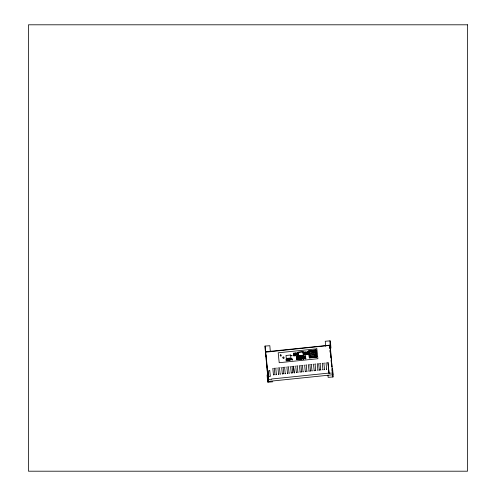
<?xml version="1.0" encoding="UTF-8"?>
<svg xmlns="http://www.w3.org/2000/svg" width="496" height="496" viewBox="0 0 496 496"><rect width="100%" height="100%" fill="white"/><g stroke="black" fill="none" stroke-linecap="round" stroke-linejoin="round"><path stroke-width="0.74" d="M297.247 357.926C295.43 357.957 298.158 356.196 296.788 357.008M297.278 357.951L296.589 357.709L296.875 356.915M299.683 357.436C298.666 355.148 298.443 359.464 299.677 356.959M299.82 359.147C300.309 358.428 299.113 360.208 298.84 358.664M301.512 358.242L301.667 358.558C302.126 359.86 299.696 358.255 301.053 359.253C302.368 359.048 300.836 357.3 301.692 358.943M302.591 357.126C303.118 354.783 303.781 359.092 303.267 356.302M303.527 357.008C303.831 356.556 302.597 358.236 302.56 356.599M304.761 358.534L304.749 358.056M297.569 357.653L297.501 357.114L297.247 357.932M297.55 358.676C298.108 358.943 297.178 359.668 297.743 359.352M299.218 357.517C299.187 357.821 300.384 357.256 298.79 357.56M301.512 356.829C300.396 356.457 302.324 358.106 300.96 356.506M303.558 356.835L303.571 356.655M303.608 358.193C304.997 359.191 301.202 357.362 303.527 358.943C304.184 357.994 303.223 359.364 302.895 358.899C302.095 357.938 303.713 359.476 303.633 358.875M305.697 356.432L305.703 356.847M305.728 357.994L305.443 358.8L304.78 358.422M296.552 357.362L296.645 357.684M296.769 358.875C296.596 360.983 298.375 357.12 297.315 359.687C296.118 358.552 297.067 358.831 297.581 358.682M298.834 358.732C298.009 359.197 300.607 357.622 299.429 359.47C297.811 358.391 300.055 359.805 298.939 359.166M299.379 358.633L299.317 359.129M299.379 357.139L299.138 357.368M299.522 359.048L299.485 358.682M299.696 357.145L299.491 356.76M300.812 357.548L300.495 356.847L300.688 357.48M300.681 358.577L301.134 358.155L301.692 358.527M301.196 357.529C301.264 355.229 300.495 357.932 301.549 356.903C301.76 357.839 300.588 355.688 300.508 357.015M303.149 358.31L303.137 358.713L303.261 358.298M303.267 356.711L303.149 356.587M304.792 358.031C305.127 357.529 304.482 359.271 304.891 357.895C307.452 359.42 304.612 356.903 305.772 358.248M305.17 358.503C305.362 357.232 305.145 359.061 305.462 358.162M316.87 356.705L316.529 357.126L309.411 357.746L308.692 350.771L316.064 350.009L316.863 356.68M297.513 357.672L297.482 357.101M301.475 356.779L301.531 357.201L301.401 356.729M298.815 359.005L298.883 358.658M305.4 356.147L305.672 356.475C304.817 358.044 306.193 356.457 305.17 356.066C304.519 358.775 304.761 354.876 305.71 356.574M305.046 358.701C306.528 358.558 304.488 359.222 304.749 358.18M296.571 357.504L296.707 357.021L296.558 357.424M298.79 356.884L298.964 357.616M301.686 358.465L301.45 359.197M303.502 356.531C302.151 355.781 302.951 358.627 302.74 356.413M305.517 356.283C303.732 355.465 305.827 358.701 304.922 356.14M301.605 359.017L301.649 358.472M304.693 356.618L304.842 357.015M303.695 358.744L303.577 358.081M298.834 358.875L299.392 358.366M302.591 357.064L302.802 356.345L303.422 356.432M302.709 358.31L302.913 358.912M305.015 356.109L304.711 356.568L304.761 356.258M299.429 359.116L299.553 358.769M301.035 359.259C301.512 357.182 299.392 359.346 301.512 358.354M300.973 358.664L301.32 358.49L301.153 358.937M305.4 356.717L305.325 356.804M305.567 357.008L305.617 356.928M297.699 359.29L297.693 358.881M301.481 357.263C300.985 358.174 299.175 356.159 301.432 357.325M300.675 358.54L301.109 359.24L301.109 358.205M299.77 359.271L299.863 358.856M299.677 357.021L299.59 357.511M303.595 358.887L303.254 357.963L302.765 358.707M298.958 356.674L299.057 357.74L299.355 357.628M299.894 358.875L299.534 359.414M301.27 357.436L300.805 357.504L300.737 356.537M302.783 356.438L303.112 356.302M303.304 359.005L302.932 358.124L303.254 357.963M304.935 356.19C305.276 355.458 305.493 357.511 305.66 356.791M296.707 359.191C296.701 358.267 297.371 360.592 296.701 359.123M300.576 356.655L300.657 357.411M302.808 358.124L302.814 358.763M298.964 357.635L298.883 356.829L299.379 356.729L299.472 357.659L299.386 356.779L298.921 356.698L299.503 356.736L299.169 356.723L299.683 357.325M299.007 359.333L299.094 358.391M302.827 358.18L302.783 358.329M302.957 358.087L303.273 358.038M305.728 358.162L305.003 357.783L305.3 358.602M296.862 357.325L297.228 357.573M297.402 359.203L297.371 358.899M297.408 359.265L297.377 358.961M300.929 356.76L300.836 357.132M300.985 358.608L301.326 358.552M302.895 356.692L303.025 357.002M303.397 358.651L303.403 358.323M304.755 356.444L305.412 356.209L305.493 357.07M297.104 357.734C296.341 355.285 297.718 359.271 297.383 357.07M296.819 359.383C297.972 360.561 296.248 357.12 297.278 359.433M299.795 358.651C299.001 360.995 298.945 357.027 299.857 358.887M299.627 359.371L299.503 358.348M303.347 357.232L303.273 356.364M300.712 356.568L300.551 356.835L301.041 356.537M302.932 358.118L302.889 358.949M296.627 357.126L297.271 356.996M296.67 357.145L296.85 357.852M304.941 357.932L304.922 358.738M305.437 358.713L304.879 358.596M305.561 358.738C305.319 357.734 304.928 357.529 305.685 358.031M303.44 359.03L303.434 358L303.062 358.075M296.986 357.232L296.974 357.635M301.103 359.16L301.264 359.216M305.114 357.064L305.238 356.928M303.447 357.157L303.279 356.413L302.659 356.457M299.069 358.534L299.696 358.459M300.911 358.341L301.301 358.168M297.197 356.94L297.563 357.542M297.377 358.639L297.532 359.569M305.046 357.163L304.693 356.55M296.85 356.953L297.209 356.872M297.439 358.62L297.073 358.695L297.557 358.782M301.066 359.185L300.979 359.141M299.361 358.422L299.001 358.558M329.511 345.421L265.72 352.179M310.291 351.261L309.281 351.379L309.374 352.265L310.384 352.141L310.291 351.28M313.838 350.895L312.821 351.013L312.914 351.9L313.925 351.776L313.838 350.914M315.605 350.709L314.594 350.833L314.687 351.714L315.698 351.596L315.611 350.728M295.914 352.923L296.205 355.744L295.424 355.824L295.132 353.003L295.907 352.892M297.575 352.755L297.867 355.57L297.085 355.657L296.788 352.836L297.569 352.718M304.718 354.832L303.936 354.944L303.645 352.129L304.426 352.011M294.134 353.716L293.706 353.766L294.134 353.673C294.686 354.349 293.279 354.708 294.209 354.404M295.821 353.952L295.424 354.324L295.343 353.549L295.777 353.505L295.839 354.175M297.048 353.778C297.513 353.183 297.774 354.33 297.085 354.156L297.005 353.375L297.439 353.332L297.501 354.001M303.943 353.443L303.862 352.668L304.29 352.625C303.961 353.797 304.501 353.456 304.147 352.718M305.939 352.501L305.511 352.544L305.933 352.451C306.491 353.127 305.077 353.487 306.007 353.183M307.601 352.327L307.167 352.371L307.594 352.284C308.152 352.954 306.739 353.313 307.669 353.016M295.349 353.592L295.777 353.505M297.011 353.425L297.439 353.332M303.862 352.712L304.29 352.625M307.464 352.507L307.65 352.811L307.47 352.557M305.982 352.904L305.796 352.551M293.744 354.119L294.041 354.088M303.905 353.071L304.339 353.071M305.548 352.904L306.013 353.233M307.204 352.73L307.638 352.73M304.191 353.121L304.054 352.73M305.834 352.954L305.703 352.563M315.778 352.352L314.768 352.476L314.855 353.357L315.865 353.239L315.778 352.371M309.541 353.908L310.552 353.784L310.459 352.904L309.448 353.022L309.541 353.89M306.367 354.696L306.069 351.875L305.288 351.924L305.579 354.776L306.361 354.665M308.022 354.522L307.731 351.701L306.95 351.751L307.241 354.603L308.022 354.491M312.406 354.361L311.395 354.479L311.482 355.365L312.492 355.241L312.406 354.38M309.715 355.545L310.725 355.427L310.632 354.541L309.622 354.665L309.709 355.533M315.028 355L316.039 354.876L315.946 353.995L314.935 354.113L315.028 354.981M311.655 357.008L312.666 356.884L312.573 355.998L311.562 356.122L311.649 356.99M273.333 368.392L272.812 368.441L273.494 375.038L273.445 374.579M274.809 368.237L274.288 368.292L274.97 374.889L274.92 374.43M276.365 368.075L275.757 368.137L276.439 374.734L276.396 374.275M278.535 367.852L277.927 367.914L278.609 374.511L278.56 374.052M280.097 367.691L279.484 367.753L280.172 374.35L280.122 373.891M282.261 367.468L281.654 367.53L282.336 374.127L282.286 373.668M283.737 367.313L283.129 367.381L283.811 373.972L283.762 373.513M285.212 367.164L284.599 367.226L285.287 373.823L285.237 373.364M287.463 366.928L286.855 366.99L287.537 373.587L287.488 373.128M289.025 366.767L288.418 366.829L289.1 373.426L289.05 372.967M291.189 366.544L290.582 366.606L291.264 373.203L291.214 372.744M292.665 366.395L292.057 366.457L292.739 373.054L292.69 372.595M294.14 366.24L293.533 366.302L294.215 372.899L293.533 366.302M296.304 366.017L295.697 366.079L296.379 372.676L296.329 372.217M297.867 365.856L297.259 365.918L297.941 372.515L297.891 372.056M300.08 365.626L299.466 365.688L300.154 372.285L300.105 371.826M301.549 365.478L300.942 365.54L301.624 372.136L301.574 371.678M303.025 365.323L302.417 365.385L303.099 371.981L303.05 371.523M305.232 365.093L304.625 365.155L305.313 371.752L305.263 371.293M306.838 364.926L306.23 364.994L306.912 371.591L306.863 371.132M309.008 364.703L308.4 364.765L309.082 371.361L309.033 370.903M310.477 364.554L309.87 364.616L310.552 371.213L310.502 370.754M311.953 364.399L311.345 364.461L312.027 371.058L311.978 370.599M314.123 364.176L313.509 364.238L314.197 370.834L314.148 370.376M315.679 364.014L315.072 364.076L315.754 370.673L315.704 370.214M317.849 363.791L317.242 363.853L317.924 370.45L317.874 369.991M319.281 363.642L318.668 363.704L319.356 370.301L319.306 369.842M320.707 363.494L320.1 363.556L320.782 370.152L320.732 369.694M322.877 363.27L322.27 363.332L322.952 369.929L322.902 369.47M324.483 363.103L323.869 363.171L324.558 369.768L324.508 369.309M326.604 362.886L325.996 362.948L326.678 369.545L326.628 369.086M271.653 378.994L329.04 373.066M271.678 379.223L268.553 379.545L265.707 352.011M329.065 373.296L327.924 362.285L329.059 373.296L332.357 372.955M293.979 353.685L294.178 354.119M295.709 354.187L295.424 354.324M265.639 353.276L264.759 346.115L269.836 345.706L270.301 351.453M330.113 348.093L330.95 348.025L330.373 340.839L325.246 341.254L325.649 346.282M268.237 374.933L267.084 375.026L267.66 382.211L272.744 381.802M332.022 369.805L332.698 369.749L333.275 376.935L328.147 377.344L327.974 375.193M301.394 358.211L301.487 359.16L301.233 358.236M302.988 357.374L302.771 356.463L303.019 357.306M305.114 357.139L304.773 356.934L305.04 357.101M303.261 358.236L303.087 358.614M301.047 358.868L301.06 358.546M302.653 357.163L302.548 356.649M304.804 356.909L304.718 356.841M329.79 348.018L329.66 346.797L329.815 348.316M267.201 366.47L267.294 367.387M330.051 350.598L330.249 352.458M330.565 355.514L330.758 357.442M331.043 360.102L331.278 362.402M331.545 365.05L331.756 366.99M332.072 370.047L332.252 371.895M307.446 352.296L307.501 352.83M307.167 352.327L307.247 353.102M305.691 352.476L305.765 353.208M305.505 352.495L305.586 353.276M304.426 352.048L304.718 354.863M304.048 352.65L304.122 353.381M299.224 358.738L299.262 359.11M297.284 353.344L297.34 353.877L297.296 353.431M295.622 353.518L295.678 354.051L295.635 353.598M293.7 353.716L293.781 354.497M330.448 348.062L331.954 366.792M332.078 368.292L332.196 369.787M329.84 340.882L330.417 348.068M332.165 369.793L332.339 371.944M332.574 374.821L332.742 376.979M330.1 350.356L330.28 352.6M265.242 346.078L265.701 351.825M265.949 354.758L266.135 357.008M266.253 358.503L268.144 382.174M307.452 352.377L307.408 352.836M305.834 352.768L305.747 353.009M304.184 352.941L304.104 353.177M297.371 354.014L297.085 354.156M297.203 353.437L297.247 353.89M295.542 353.611L295.585 354.057M293.992 353.772L294.035 354.218M293.899 353.778L293.942 354.231M282.881 357.294L283.216 358.54L283.91 358.515L284.09 357.256L283.452 356.816L282.881 357.294M291.704 355.409C291.729 356.531 292.51 354.975 291.704 355.409M291.747 359.191L292.001 360.121L292.522 360.108L292.652 359.16L292.181 358.831L291.747 359.191M280.68 354.801L280.383 354.962A0.837 0.831 0 0 0 280.494 356.085L281.114 356.029A0.837 0.831 0 0 0 281.003 354.907L280.68 354.801M329.84 345.154L265.341 351.819L268.398 381.418L332.903 374.753L329.84 345.154M316.857 348.806L278.182 352.799L279.205 362.712L317.886 358.713L316.857 348.806M303.044 351.639L297.941 352.166L298.332 355.979L303.434 355.452L303.044 351.639M302.938 351.887L298.065 352.396L298.418 355.868L303.298 355.359L302.938 351.887M312.065 351.075C309.349 350.852 312.79 353.443 312.065 351.094M294.271 353.096L293.489 353.177L293.781 355.998L294.562 355.917L294.271 353.096M294.016 353.443L294.035 355.644L294.016 353.443M295.659 353.27L295.678 355.471L295.659 353.27M297.321 353.102L297.333 355.303L297.321 353.102M304.172 352.389L304.191 354.597L304.172 352.389M305.815 352.222L305.834 354.423L305.815 352.222M307.477 352.048L307.495 354.249L307.477 352.048M312.232 352.718L311.221 352.842L311.314 353.722L312.325 353.605L312.232 352.737M314.005 352.532L312.995 352.656L313.088 353.543L314.098 353.419L314.005 352.551M290.6 355.006L285.994 355.477L286.304 358.465L290.91 357.988L290.6 355.006M314.173 354.175C311.457 353.952 314.904 356.537 314.179 354.194M310.8 356.184L309.789 356.308C309.163 357.74 311.748 357.343 310.8 356.202M314.346 355.818L313.336 355.942L313.422 356.822L314.439 356.705L314.346 355.837M316.119 355.632L315.103 355.756L315.196 356.643L316.206 356.519L316.119 355.651M286.657 359.209L286.006 359.278L286.167 360.871L286.818 360.803L286.657 359.209M287.717 359.092L287.11 359.154L287.283 360.803L287.891 360.741L287.717 359.092M288.759 358.98L288.151 359.042L288.325 360.697L288.926 360.635L288.759 358.98M289.887 358.862L289.28 358.93L289.447 360.58L290.055 360.518L289.887 358.862M290.718 358.788L290.34 358.825L290.445 359.848L290.823 359.811L290.718 358.788M291.22 358.701L290.892 358.732L290.997 359.743L291.326 359.705L291.22 358.701M269.774 370.735L268.262 370.896L268.844 376.526L270.357 376.365L269.774 370.735M315.828 350.077L308.599 350.808L309.324 358.013L316.553 357.281L315.828 350.077M467.542 24.8L28.458 24.8L28.458 471.2L467.542 471.2L467.542 24.8"/></g></svg>
